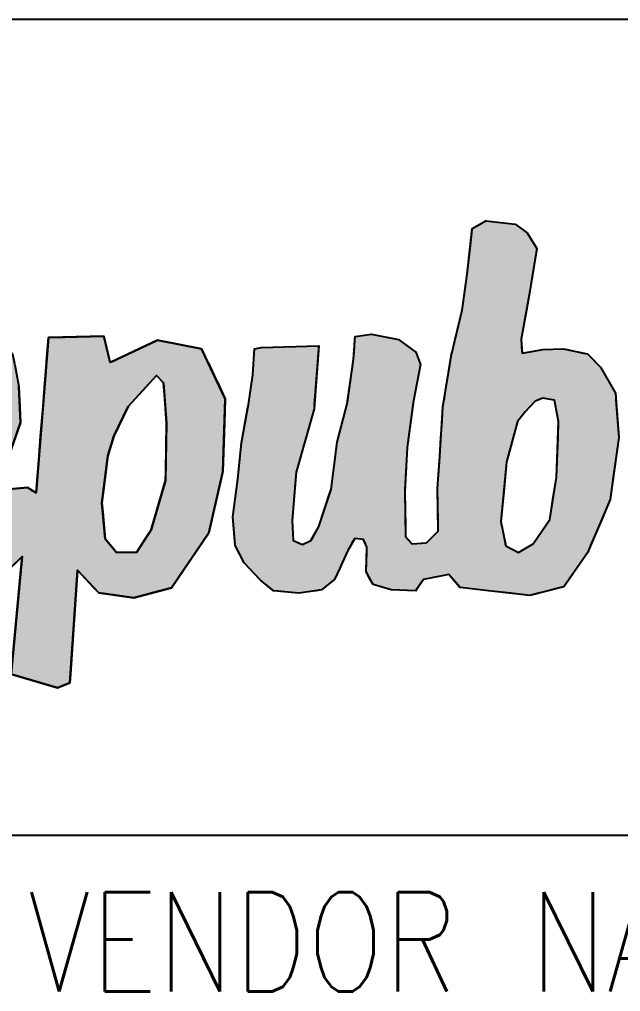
# Model space of a CAD drawing. Extents: x 2108.6 to 2122.7, y 1552.8 to 1562.7.
# Drawn here: x 2121.2985 to 2121.5545, y 1556.4928 to 1556.9068 of the extents above; entities that cross this region are included whole.
import ezdxf
from ezdxf.enums import TextEntityAlignment as Align

# ---------------------------------------------------------------- set-up
doc = ezdxf.new("R2010")
doc.units = 0
doc.layers.get('0').update_dxf_attribs({"linetype": 'CONTINUOUS'})
doc.layers.add('TITLE_BLOCK', color=7, linetype='CONTINUOUS')
doc.styles.add('ANNOTATIVE', font='txt.shx')

# ---------------------------------------------------------------- blocks, each defined once
blk = doc.blocks.new('*U75')
at = {"color": 216, "linetype": 'CONTINUOUS'}
for p, q in [((4315.26, 1181.31), (4335.55, 1188.3)), ((4335.55, 1188.3), (4368.45, 1189)), ((4368.45, 1189), (4369.22, 1188.3)), ((4369.22, 1188.3), (4376.92, 1181.31)), ((4289.82, 1170.3), (4300.72, 1175.02)), ((4300.72, 1175.02), (4315.26, 1181.31)), ((4376.92, 1181.31), (4383.85, 1175.02)), ((4383.85, 1175.02), (4395.56, 1170.3)), ((4264.73, 1158.94), (4289.82, 1170.3)), ((4395.56, 1170.3), (4423.75, 1158.94)), ((4263.88, 1158.56), (4264.73, 1158.94)), ((4423.75, 1158.94), (4424.37, 1158.56)), ((4261.12, 1147.85), (4263.88, 1158.56)), ((4424.37, 1158.56), (4441.73, 1147.85)), ((4262.82, 1144.26), (4261.12, 1147.85)), ((4265.24, 1139.16), (4262.82, 1144.26)), ((4441.73, 1147.85), (4447.54, 1144.26)), ((4447.54, 1144.26), (4450.61, 1139.16)), ((4265.24, 1139.15), (4265.24, 1139.16)), ((4266.23, 1137.06), (4265.24, 1139.15)), ((4267.34, 1134.72), (4266.23, 1137.06)), ((4303.44, 1137.06), (4301.83, 1134.72)), ((4310.85, 1134.17), (4307.38, 1137.06)), ((4366.22, 1137.06), (4365.59, 1134.17)), ((4373.18, 1139.15), (4366.22, 1137.06)), ((4373.21, 1139.16), (4373.18, 1139.15)), ((4385.09, 1135.67), (4373.21, 1139.16)), ((4450.61, 1139.16), (4452.71, 1135.67)), ((4282.56, 1125.39), (4267.34, 1134.72)), ((4301.83, 1134.72), (4295.41, 1125.39)), ((4303.98, 1098.68), (4310.85, 1134.17)), ((4365.59, 1134.17), (4357.84, 1098.68)), ((4405.35, 1118.92), (4385.09, 1135.67)), ((4452.71, 1135.67), (4462.77, 1118.92)), ((4293.92, 1123.23), (4282.56, 1125.39)), ((4295.41, 1125.39), (4293.92, 1123.23)), ((4407.62, 1116.3), (4405.35, 1118.92)), ((4418.63, 1103.56), (4407.62, 1116.3)), ((4462.77, 1118.92), (4464.34, 1116.3)), ((4464.34, 1116.3), (4467.61, 1103.56)), ((4508.73, 1095.32), (4519.64, 1105.81)), ((4519.64, 1105.81), (4533.63, 1108.61)), ((4533.63, 1108.61), (4537.16, 1109.31)), ((4537.16, 1109.31), (4547.63, 1111.4)), ((4547.63, 1111.4), (4566.48, 1109.31)), ((4566.48, 1109.31), (4572.83, 1108.61)), ((4572.83, 1108.61), (4576.22, 1105.81)), ((4576.22, 1105.81), (4588.93, 1095.32)), ((4615.96, 1089.03), (4617.52, 1108.32)), ((4617.52, 1108.32), (4630.28, 1108.61)), ((4630.28, 1108.61), (4661.33, 1109.31)), ((4661.33, 1109.31), (4661.49, 1108.61)), ((4661.49, 1108.61), (4661.56, 1108.32)), ((4661.56, 1108.32), (4666.16, 1089.03)), ((4689.43, 1099.37), (4703.05, 1105.81)), ((4703.05, 1105.81), (4704.14, 1106.33)), ((4704.14, 1106.33), (4706.73, 1105.81)), ((4706.73, 1105.81), (4738.99, 1099.37)), ((4292.23, 1037.97), (4303.98, 1098.68)), ((4357.84, 1098.68), (4349.64, 1037.97)), ((4418.63, 1089.03), (4418.63, 1103.56)), ((4467.61, 1103.56), (4471.34, 1089.03)), ((4667.58, 1089.03), (4689.43, 1099.37)), ((4738.99, 1099.37), (4743.9, 1089.03)), ((4500.74, 1087.63), (4508.73, 1095.32)), ((4588.93, 1095.32), (4590.39, 1087.63)), ((4418.63, 1080.54), (4418.63, 1089.03)), ((4471.34, 1089.03), (4469.96, 1080.54)), ((4496.78, 1081.31), (4500.05, 1086.54)), ((4500.05, 1086.54), (4500.33, 1086.98)), ((4500.33, 1086.98), (4500.74, 1087.63)), ((4550.06, 1086.54), (4544.43, 1081.31)), ((4557.95, 1070.85), (4555.33, 1086.54)), ((4590.39, 1087.63), (4590.51, 1086.98)), ((4590.51, 1086.98), (4590.59, 1086.54)), ((4590.59, 1086.54), (4593.57, 1070.85)), ((4615.09, 1078.3), (4615.91, 1088.43)), ((4615.91, 1088.43), (4615.96, 1089.03)), ((4743.9, 1089.03), (4744.19, 1088.43)), ((4744.19, 1088.43), (4749.01, 1078.3)), ((4415.13, 1070.77), (4418.63, 1080.54)), ((4469.96, 1080.54), (4468.38, 1070.77)), ((4486.74, 1065.26), (4496.78, 1081.31)), ((4544.43, 1081.31), (4534.57, 1065.26)), ((4614.61, 1072.25), (4615.09, 1078.3)), ((4749.01, 1078.3), (4751.89, 1072.25)), ((4403.18, 1063.17), (4415.13, 1070.77)), ((4468.38, 1070.77), (4467.14, 1063.17)), ((4556.2, 1052.99), (4557.81, 1069.46)), ((4557.81, 1069.46), (4557.95, 1070.85)), ((4593.57, 1070.85), (4593.83, 1069.46)), ((4593.83, 1069.46), (4594.63, 1052.99)), ((4613.09, 1053.53), (4614.61, 1072.25)), ((4697.85, 1072.25), (4680.77, 1053.53)), ((4709.75, 1059.59), (4708.88, 1072.25)), ((4751.89, 1072.25), (4757.91, 1059.59)), ((4392.07, 1056.11), (4403.18, 1063.17)), ((4467.14, 1063.17), (4460.96, 1056.11)), ((4478.2, 1038.61), (4485.74, 1062.14)), ((4485.74, 1062.14), (4486.74, 1065.26)), ((4532.65, 1062.14), (4528.72, 1038.61)), ((4534.57, 1065.26), (4532.65, 1062.14)), ((4711.09, 1040.32), (4709.75, 1059.59)), ((4757.91, 1059.59), (4757.24, 1040.32)), ((4375.97, 1046.39), (4392.07, 1056.11)), ((4460.96, 1056.11), (4452.44, 1046.39)), ((4552.6, 1040.8), (4556.2, 1052.99)), ((4594.63, 1052.99), (4595.23, 1040.8)), ((4611.18, 1029.87), (4613.09, 1053.53)), ((4680.77, 1053.53), (4669.48, 1029.87)), ((4362.03, 1037.97), (4375.97, 1046.39)), ((4452.44, 1046.39), (4436.73, 1037.97)), ((4290.88, 1031.01), (4291.96, 1036.57)), ((4291.96, 1036.57), (4292.23, 1037.97)), ((4434.12, 1036.57), (4423.75, 1031.01)), ((4436.73, 1037.97), (4434.12, 1036.57)), ((4475.54, 1030.31), (4478.2, 1038.61)), ((4528.72, 1038.61), (4528.45, 1030.31)), ((4550.53, 1033.82), (4552.6, 1040.8)), ((4595.23, 1040.8), (4592.77, 1033.82)), ((4710.62, 1001.91), (4711.09, 1040.32)), ((4757.24, 1040.32), (4755.92, 1001.91)), ((4289.1, 1021.8), (4290.88, 1031.01)), ((4423.75, 1031.01), (4401.61, 1021.8)), ((4474.76, 1025.11), (4475.54, 1030.31)), ((4528.45, 1030.31), (4528.29, 1025.11)), ((4544.86, 1020.32), (4550.53, 1033.82)), ((4592.77, 1033.82), (4587.99, 1020.32)), ((4609.94, 1014.42), (4611.18, 1029.87)), ((4669.48, 1029.87), (4664.5, 1014.42)), ((4287.95, 1015.83), (4289.1, 1021.8)), ((4340.72, 1021.8), (4340, 1015.83)), ((4343.9, 1017.03), (4340.72, 1021.8)), ((4401.61, 1021.8), (4390.15, 1017.03)), ((4473.55, 1017.03), (4474, 1020.02)), ((4474, 1020.02), (4474.76, 1025.11)), ((4528.29, 1025.11), (4529.61, 1020.02)), ((4529.61, 1020.02), (4533.2, 1017.03)), ((4535.72, 1017.03), (4544.86, 1020.32)), ((4587.99, 1020.32), (4586.83, 1017.03)), ((4275, 907.43), (4287.95, 1015.83)), ((4340, 1015.83), (4327.02, 907.43)), ((4352.3, 1004.44), (4343.9, 1017.03)), ((4390.15, 1017.03), (4395.05, 1004.44)), ((4470.71, 998.15), (4473.45, 1016.39)), ((4473.45, 1016.39), (4473.55, 1017.03)), ((4586.43, 1016.39), (4574.93, 998.15)), ((4586.83, 1017.03), (4586.43, 1016.39)), ((4607.56, 985), (4609.94, 1014.42)), ((4664.5, 1014.42), (4660.83, 985)), ((4375.17, 970.19), (4352.3, 1004.44)), ((4395.05, 1004.44), (4437.04, 970.19)), ((4470.08, 993.96), (4470.71, 998.15)), ((4574.93, 998.15), (4569.42, 993.96)), ((4710.53, 994.64), (4710.62, 1001.91)), ((4755.92, 1001.91), (4754.28, 994.64)), ((4469.24, 988.36), (4469.87, 992.56)), ((4469.87, 992.56), (4470.08, 993.96)), ((4511.94, 992.56), (4510.85, 988.36)), ((4530.03, 986.97), (4522.27, 992.56)), ((4567.58, 992.56), (4560.23, 986.97)), ((4569.42, 993.96), (4567.58, 992.56)), ((4592.08, 988.36), (4600.83, 989.06)), ((4600.83, 989.06), (4601.99, 988.36)), ((4698.96, 955.56), (4710.53, 994.64)), ((4754.28, 994.64), (4745.5, 955.56)), ((4468.57, 970.89), (4469.24, 988.36)), ((4510.85, 988.36), (4506.34, 970.89)), ((4532.75, 985), (4530.03, 986.97)), ((4532.94, 984.87), (4532.75, 985)), ((4534.67, 985), (4532.94, 984.87)), ((4560.23, 986.97), (4534.67, 985)), ((4580.46, 977.02), (4582.61, 985)), ((4582.61, 985), (4583.33, 987.66)), ((4583.33, 987.66), (4592.08, 988.36)), ((4601.99, 988.36), (4603.15, 987.66)), ((4603.15, 987.66), (4607.56, 985)), ((4660.83, 985), (4659.83, 977.02)), ((4578.43, 969.49), (4580.46, 977.02)), ((4659.83, 977.02), (4660.56, 969.49)), ((4387.3, 952.01), (4375.17, 970.19)), ((4437.04, 970.19), (4459.64, 952.01)), ((4467.84, 952.01), (4468.57, 970.89)), ((4506.34, 970.89), (4506.34, 952.01)), ((4568.16, 948.4), (4578.43, 969.49)), ((4660.56, 969.49), (4662.59, 948.4)), ((4388.7, 949.91), (4387.3, 952.01)), ((4506.34, 952.01), (4506.34, 949.91)), ((4687.39, 937.39), (4697.45, 953.18)), ((4697.45, 953.18), (4698.96, 955.56)), ((4744.96, 953.18), (4734.19, 937.39)), ((4745.5, 955.56), (4744.96, 953.18)), ((4391.96, 945.02), (4388.7, 949.91)), ((4392.49, 944.23), (4391.96, 945.02)), ((4400.58, 935.23), (4392.49, 944.23)), ((4506.34, 949.91), (4506.34, 945.02)), ((4506.34, 945.02), (4506.68, 944.23)), ((4506.68, 944.23), (4510.54, 935.23)), ((4551.63, 937.39), (4565.83, 943.62)), ((4565.83, 943.62), (4568.16, 948.4)), ((4662.59, 948.4), (4666.42, 943.62)), ((4666.42, 943.62), (4671.41, 937.39)), ((4403.22, 932.29), (4400.58, 935.23)), ((4510.54, 935.23), (4529.17, 932.29)), ((4544.54, 934.28), (4551.63, 937.39)), ((4734.19, 937.39), (4732.07, 934.28)), ((4430.94, 901.47), (4403.22, 932.29)), ((4476.13, 932.29), (4442.76, 901.47)), ((4477.45, 931.04), (4476.13, 932.29)), ((4496.04, 913.4), (4477.45, 931.04)), ((4529.17, 932.29), (4537.13, 931.04)), ((4537.13, 931.04), (4544.54, 934.28)), ((4593.24, 931.04), (4574.95, 913.4)), ((4596.61, 934.28), (4593.24, 931.04)), ((4595.56, 923.34), (4596.61, 934.28)), ((4732.07, 934.28), (4724.6, 923.34)), ((4587.65, 840.8), (4595.56, 923.34)), ((4640.42, 923.34), (4634.91, 840.8)), ((4653.58, 909.42), (4640.42, 923.34)), ((4724.6, 923.34), (4715.09, 909.42)), ((4509.98, 906.44), (4496.04, 913.4)), ((4574.95, 913.4), (4567.73, 906.44)), ((4280.97, 905.44), (4275, 907.43)), ((4292.92, 901.47), (4280.97, 905.44)), ((4326.78, 905.44), (4317.82, 901.47)), ((4327.02, 907.43), (4326.78, 905.44)), ((4519.94, 901.47), (4509.98, 906.44)), ((4567.73, 906.44), (4551.44, 901.47)), ((4657.34, 905.44), (4653.58, 909.42)), ((4685.22, 901.47), (4657.34, 905.44)), ((4700.16, 905.44), (4685.22, 901.47)), ((4715.09, 909.42), (4700.16, 905.44)), ((4436.3, 895.5), (4430.94, 901.47)), ((4442.76, 901.47), (4436.3, 895.5)), ((4531.89, 895.5), (4519.94, 901.47)), ((4551.44, 901.47), (4531.89, 895.5)), ((4611.09, 833.84), (4587.65, 840.8)), ((4634.91, 840.8), (4634.44, 833.84)), ((4624.49, 829.86), (4611.09, 833.84)), ((4634.44, 833.84), (4624.49, 829.86))]:
    blk.add_line(p, q, dxfattribs=at)
at = {"color": 216, "linetype": 'CONTINUOUS', "extrusion": (0, 0, -1)}
for points in [[(-4335.55, 1188.3), (-4376.92, 1181.31), (-4315.26, 1181.31)], [(-4368.45, 1189), (-4369.22, 1188.3), (-4335.55, 1188.3)], [(-4335.55, 1188.3), (-4369.22, 1188.3), (-4376.92, 1181.31)], [(-4300.72, 1175.02), (-4395.56, 1170.3), (-4289.82, 1170.3)], [(-4315.26, 1181.31), (-4383.85, 1175.02), (-4300.72, 1175.02)], [(-4300.72, 1175.02), (-4383.85, 1175.02), (-4395.56, 1170.3)], [(-4315.26, 1181.31), (-4376.92, 1181.31), (-4383.85, 1175.02)], [(-4289.82, 1170.3), (-4423.75, 1158.94), (-4264.73, 1158.94)], [(-4289.82, 1170.3), (-4395.56, 1170.3), (-4423.75, 1158.94)], [(-4264.73, 1158.94), (-4424.37, 1158.56), (-4263.88, 1158.56)], [(-4264.73, 1158.94), (-4423.75, 1158.94), (-4424.37, 1158.56)], [(-4263.88, 1158.56), (-4441.73, 1147.85), (-4261.12, 1147.85)], [(-4263.88, 1158.56), (-4424.37, 1158.56), (-4441.73, 1147.85)], [(-4261.12, 1147.85), (-4447.54, 1144.26), (-4262.82, 1144.26)], [(-4261.12, 1147.85), (-4441.73, 1147.85), (-4447.54, 1144.26)], [(-4262.82, 1144.26), (-4450.61, 1139.16), (-4265.24, 1139.16)], [(-4262.82, 1144.26), (-4447.54, 1144.26), (-4450.61, 1139.16)], [(-4265.24, 1139.16), (-4373.18, 1139.15), (-4265.24, 1139.15)], [(-4265.24, 1139.16), (-4373.21, 1139.16), (-4373.18, 1139.15)], [(-4265.24, 1139.15), (-4303.44, 1137.06), (-4266.23, 1137.06)], [(-4265.24, 1139.15), (-4304.87, 1139.15), (-4303.44, 1137.06)], [(-4266.23, 1137.06), (-4301.83, 1134.72), (-4267.34, 1134.72)], [(-4266.23, 1137.06), (-4303.44, 1137.06), (-4301.83, 1134.72)], [(-4304.87, 1139.15), (-4366.22, 1137.06), (-4307.38, 1137.06)], [(-4304.87, 1139.15), (-4373.18, 1139.15), (-4366.22, 1137.06)], [(-4307.38, 1137.06), (-4365.59, 1134.17), (-4310.85, 1134.17)], [(-4307.38, 1137.06), (-4366.22, 1137.06), (-4365.59, 1134.17)], [(-4373.21, 1139.16), (-4452.71, 1135.67), (-4385.09, 1135.67)], [(-4373.21, 1139.16), (-4450.61, 1139.16), (-4452.71, 1135.67)], [(-4267.34, 1134.72), (-4295.41, 1125.39), (-4282.56, 1125.39)], [(-4267.34, 1134.72), (-4301.83, 1134.72), (-4295.41, 1125.39)], [(-4310.85, 1134.17), (-4357.84, 1098.68), (-4303.98, 1098.68)], [(-4310.85, 1134.17), (-4365.59, 1134.17), (-4357.84, 1098.68)], [(-4385.09, 1135.67), (-4462.77, 1118.92), (-4405.35, 1118.92)], [(-4385.09, 1135.67), (-4452.71, 1135.67), (-4462.77, 1118.92)], [(-4282.56, 1125.39), (-4295.41, 1125.39), (-4293.92, 1123.23)], [(-4405.35, 1118.92), (-4464.34, 1116.3), (-4407.62, 1116.3)], [(-4405.35, 1118.92), (-4462.77, 1118.92), (-4464.34, 1116.3)], [(-4407.62, 1116.3), (-4467.61, 1103.56), (-4418.63, 1103.56)], [(-4407.62, 1116.3), (-4464.34, 1116.3), (-4467.61, 1103.56)], [(-4519.64, 1105.81), (-4588.93, 1095.32), (-4508.73, 1095.32)], [(-4533.63, 1108.61), (-4576.22, 1105.81), (-4519.64, 1105.81)], [(-4519.64, 1105.81), (-4576.22, 1105.81), (-4588.93, 1095.32)], [(-4537.16, 1109.31), (-4572.83, 1108.61), (-4533.63, 1108.61)], [(-4533.63, 1108.61), (-4572.83, 1108.61), (-4576.22, 1105.81)], [(-4547.63, 1111.4), (-4566.48, 1109.31), (-4537.16, 1109.31)], [(-4537.16, 1109.31), (-4566.48, 1109.31), (-4572.83, 1108.61)], [(-4617.52, 1108.32), (-4666.16, 1089.03), (-4615.96, 1089.03)], [(-4630.28, 1108.61), (-4661.56, 1108.32), (-4617.52, 1108.32)], [(-4617.52, 1108.32), (-4661.56, 1108.32), (-4666.16, 1089.03)], [(-4661.33, 1109.31), (-4661.49, 1108.61), (-4630.28, 1108.61)], [(-4630.28, 1108.61), (-4661.49, 1108.61), (-4661.56, 1108.32)], [(-4703.05, 1105.81), (-4738.99, 1099.37), (-4689.43, 1099.37)], [(-4704.14, 1106.33), (-4706.73, 1105.81), (-4703.05, 1105.81)], [(-4703.05, 1105.81), (-4706.73, 1105.81), (-4738.99, 1099.37)], [(-4303.98, 1098.68), (-4349.64, 1037.97), (-4292.23, 1037.97)], [(-4303.98, 1098.68), (-4357.84, 1098.68), (-4349.64, 1037.97)], [(-4418.63, 1103.56), (-4471.34, 1089.03), (-4418.63, 1089.03)], [(-4418.63, 1103.56), (-4467.61, 1103.56), (-4471.34, 1089.03)], [(-4689.43, 1099.37), (-4743.9, 1089.03), (-4667.58, 1089.03)], [(-4689.43, 1099.37), (-4738.99, 1099.37), (-4743.9, 1089.03)], [(-4508.73, 1095.32), (-4590.39, 1087.63), (-4500.74, 1087.63)], [(-4508.73, 1095.32), (-4588.93, 1095.32), (-4590.39, 1087.63)], [(-4418.63, 1089.03), (-4469.96, 1080.54), (-4418.63, 1080.54)], [(-4418.63, 1089.03), (-4471.34, 1089.03), (-4469.96, 1080.54)], [(-4500.05, 1086.54), (-4544.43, 1081.31), (-4496.78, 1081.31)], [(-4500.33, 1086.98), (-4550.06, 1086.54), (-4500.05, 1086.54)], [(-4500.05, 1086.54), (-4550.06, 1086.54), (-4544.43, 1081.31)], [(-4500.74, 1087.63), (-4590.51, 1086.98), (-4500.33, 1086.98)], [(-4500.33, 1086.98), (-4550.53, 1086.98), (-4550.06, 1086.54)], [(-4500.74, 1087.63), (-4590.39, 1087.63), (-4590.51, 1086.98)], [(-4550.53, 1086.98), (-4590.59, 1086.54), (-4555.33, 1086.54)], [(-4550.53, 1086.98), (-4590.51, 1086.98), (-4590.59, 1086.54)], [(-4555.33, 1086.54), (-4593.57, 1070.85), (-4557.95, 1070.85)], [(-4555.33, 1086.54), (-4590.59, 1086.54), (-4593.57, 1070.85)], [(-4615.91, 1088.43), (-4749.01, 1078.3), (-4615.09, 1078.3)], [(-4615.96, 1089.03), (-4666.31, 1088.43), (-4615.91, 1088.43)], [(-4615.91, 1088.43), (-4744.19, 1088.43), (-4749.01, 1078.3)], [(-4615.96, 1089.03), (-4666.16, 1089.03), (-4666.31, 1088.43)], [(-4667.58, 1089.03), (-4744.19, 1088.43), (-4666.31, 1088.43)], [(-4667.58, 1089.03), (-4743.9, 1089.03), (-4744.19, 1088.43)], [(-4418.63, 1080.54), (-4468.38, 1070.77), (-4415.13, 1070.77)], [(-4418.63, 1080.54), (-4469.96, 1080.54), (-4468.38, 1070.77)], [(-4496.78, 1081.31), (-4534.57, 1065.26), (-4486.74, 1065.26)], [(-4496.78, 1081.31), (-4544.43, 1081.31), (-4534.57, 1065.26)], [(-4615.09, 1078.3), (-4697.85, 1072.25), (-4614.61, 1072.25)], [(-4615.09, 1078.3), (-4703.37, 1078.3), (-4697.85, 1072.25)], [(-4703.37, 1078.3), (-4751.89, 1072.25), (-4708.88, 1072.25)], [(-4703.37, 1078.3), (-4749.01, 1078.3), (-4751.89, 1072.25)], [(-4415.13, 1070.77), (-4467.14, 1063.17), (-4403.18, 1063.17)], [(-4415.13, 1070.77), (-4468.38, 1070.77), (-4467.14, 1063.17)], [(-4557.81, 1069.46), (-4594.63, 1052.99), (-4556.2, 1052.99)], [(-4557.95, 1070.85), (-4593.83, 1069.46), (-4557.81, 1069.46)], [(-4557.81, 1069.46), (-4593.83, 1069.46), (-4594.63, 1052.99)], [(-4557.95, 1070.85), (-4593.57, 1070.85), (-4593.83, 1069.46)], [(-4614.61, 1072.25), (-4680.77, 1053.53), (-4613.09, 1053.53)], [(-4614.61, 1072.25), (-4697.85, 1072.25), (-4680.77, 1053.53)], [(-4708.88, 1072.25), (-4757.91, 1059.59), (-4709.75, 1059.59)], [(-4708.88, 1072.25), (-4751.89, 1072.25), (-4757.91, 1059.59)], [(-4403.18, 1063.17), (-4460.96, 1056.11), (-4392.07, 1056.11)], [(-4403.18, 1063.17), (-4467.14, 1063.17), (-4460.96, 1056.11)], [(-4485.74, 1062.14), (-4528.72, 1038.61), (-4478.2, 1038.61)], [(-4486.74, 1065.26), (-4532.65, 1062.14), (-4485.74, 1062.14)], [(-4485.74, 1062.14), (-4532.65, 1062.14), (-4528.72, 1038.61)], [(-4486.74, 1065.26), (-4534.57, 1065.26), (-4532.65, 1062.14)], [(-4709.75, 1059.59), (-4757.24, 1040.32), (-4711.09, 1040.32)], [(-4709.75, 1059.59), (-4757.91, 1059.59), (-4757.24, 1040.32)], [(-4392.07, 1056.11), (-4452.44, 1046.39), (-4375.97, 1046.39)], [(-4392.07, 1056.11), (-4460.96, 1056.11), (-4452.44, 1046.39)], [(-4556.2, 1052.99), (-4595.23, 1040.8), (-4552.6, 1040.8)], [(-4556.2, 1052.99), (-4594.63, 1052.99), (-4595.23, 1040.8)], [(-4613.09, 1053.53), (-4669.48, 1029.87), (-4611.18, 1029.87)], [(-4613.09, 1053.53), (-4680.77, 1053.53), (-4669.48, 1029.87)], [(-4375.97, 1046.39), (-4436.73, 1037.97), (-4362.03, 1037.97)], [(-4375.97, 1046.39), (-4452.44, 1046.39), (-4436.73, 1037.97)], [(-4291.96, 1036.57), (-4423.75, 1031.01), (-4290.88, 1031.01)], [(-4292.23, 1037.97), (-4349.45, 1036.57), (-4291.96, 1036.57)], [(-4291.96, 1036.57), (-4434.12, 1036.57), (-4423.75, 1031.01)], [(-4292.23, 1037.97), (-4349.64, 1037.97), (-4349.45, 1036.57)], [(-4362.03, 1037.97), (-4434.12, 1036.57), (-4349.45, 1036.57)], [(-4362.03, 1037.97), (-4436.73, 1037.97), (-4434.12, 1036.57)], [(-4478.2, 1038.61), (-4528.45, 1030.31), (-4475.54, 1030.31)], [(-4478.2, 1038.61), (-4528.72, 1038.61), (-4528.45, 1030.31)], [(-4552.6, 1040.8), (-4592.77, 1033.82), (-4550.53, 1033.82)], [(-4552.6, 1040.8), (-4595.23, 1040.8), (-4592.77, 1033.82)], [(-4711.09, 1040.32), (-4755.92, 1001.91), (-4710.62, 1001.91)], [(-4711.09, 1040.32), (-4757.24, 1040.32), (-4755.92, 1001.91)], [(-4290.88, 1031.01), (-4401.61, 1021.8), (-4289.1, 1021.8)], [(-4290.88, 1031.01), (-4423.75, 1031.01), (-4401.61, 1021.8)], [(-4475.54, 1030.31), (-4528.29, 1025.11), (-4474.76, 1025.11)], [(-4475.54, 1030.31), (-4528.45, 1030.31), (-4528.29, 1025.11)], [(-4550.53, 1033.82), (-4587.99, 1020.32), (-4544.86, 1020.32)], [(-4550.53, 1033.82), (-4592.77, 1033.82), (-4587.99, 1020.32)], [(-4611.18, 1029.87), (-4664.5, 1014.42), (-4609.94, 1014.42)], [(-4611.18, 1029.87), (-4669.48, 1029.87), (-4664.5, 1014.42)], [(-4289.1, 1021.8), (-4340, 1015.83), (-4287.95, 1015.83)], [(-4289.1, 1021.8), (-4340.72, 1021.8), (-4340, 1015.83)], [(-4340.72, 1021.8), (-4390.15, 1017.03), (-4343.9, 1017.03)], [(-4340.72, 1021.8), (-4401.61, 1021.8), (-4390.15, 1017.03)], [(-4474, 1020.02), (-4533.2, 1017.03), (-4473.55, 1017.03)], [(-4474.76, 1025.11), (-4529.61, 1020.02), (-4474, 1020.02)], [(-4474, 1020.02), (-4529.61, 1020.02), (-4533.2, 1017.03)], [(-4474.76, 1025.11), (-4528.29, 1025.11), (-4529.61, 1020.02)], [(-4544.86, 1020.32), (-4586.83, 1017.03), (-4535.72, 1017.03)], [(-4544.86, 1020.32), (-4587.99, 1020.32), (-4586.83, 1017.03)], [(-4287.95, 1015.83), (-4327.02, 907.43), (-4275, 907.43)], [(-4287.95, 1015.83), (-4340, 1015.83), (-4327.02, 907.43)], [(-4343.9, 1017.03), (-4395.05, 1004.44), (-4352.3, 1004.44)], [(-4343.9, 1017.03), (-4390.15, 1017.03), (-4395.05, 1004.44)], [(-4473.45, 1016.39), (-4574.93, 998.15), (-4470.71, 998.15)], [(-4473.55, 1017.03), (-4533.96, 1016.39), (-4473.45, 1016.39)], [(-4473.45, 1016.39), (-4586.43, 1016.39), (-4574.93, 998.15)], [(-4473.55, 1017.03), (-4533.2, 1017.03), (-4533.96, 1016.39)], [(-4535.72, 1017.03), (-4586.43, 1016.39), (-4533.96, 1016.39)], [(-4535.72, 1017.03), (-4586.83, 1017.03), (-4586.43, 1016.39)], [(-4609.94, 1014.42), (-4660.83, 985), (-4607.56, 985)], [(-4609.94, 1014.42), (-4664.5, 1014.42), (-4660.83, 985)], [(-4352.3, 1004.44), (-4437.04, 970.19), (-4375.17, 970.19)], [(-4352.3, 1004.44), (-4395.05, 1004.44), (-4437.04, 970.19)], [(-4470.71, 998.15), (-4569.42, 993.96), (-4470.08, 993.96)], [(-4470.71, 998.15), (-4574.93, 998.15), (-4569.42, 993.96)], [(-4710.62, 1001.91), (-4754.28, 994.64), (-4710.53, 994.64)], [(-4710.62, 1001.91), (-4755.92, 1001.91), (-4754.28, 994.64)], [(-4469.87, 992.56), (-4510.85, 988.36), (-4469.24, 988.36)], [(-4470.08, 993.96), (-4511.94, 992.56), (-4469.87, 992.56)], [(-4469.87, 992.56), (-4511.94, 992.56), (-4510.85, 988.36)], [(-4470.08, 993.96), (-4520.34, 993.96), (-4511.94, 992.56)], [(-4520.34, 993.96), (-4567.58, 992.56), (-4522.27, 992.56)], [(-4520.34, 993.96), (-4569.42, 993.96), (-4567.58, 992.56)], [(-4522.27, 992.56), (-4560.23, 986.97), (-4530.03, 986.97)], [(-4522.27, 992.56), (-4567.58, 992.56), (-4560.23, 986.97)], [(-4600.83, 989.06), (-4601.99, 988.36), (-4592.08, 988.36)], [(-4710.53, 994.64), (-4745.5, 955.56), (-4698.96, 955.56)], [(-4710.53, 994.64), (-4754.28, 994.64), (-4745.5, 955.56)], [(-4469.24, 988.36), (-4506.34, 970.89), (-4468.57, 970.89)], [(-4469.24, 988.36), (-4510.85, 988.36), (-4506.34, 970.89)], [(-4530.03, 986.97), (-4534.67, 985), (-4532.75, 985)], [(-4530.03, 986.97), (-4560.23, 986.97), (-4534.67, 985)], [(-4532.75, 985), (-4534.67, 985), (-4532.94, 984.87)], [(-4582.61, 985), (-4659.83, 977.02), (-4580.46, 977.02)], [(-4583.33, 987.66), (-4607.56, 985), (-4582.61, 985)], [(-4582.61, 985), (-4660.83, 985), (-4659.83, 977.02)], [(-4592.08, 988.36), (-4603.15, 987.66), (-4583.33, 987.66)], [(-4583.33, 987.66), (-4603.15, 987.66), (-4607.56, 985)], [(-4592.08, 988.36), (-4601.99, 988.36), (-4603.15, 987.66)], [(-4580.46, 977.02), (-4660.56, 969.49), (-4578.43, 969.49)], [(-4580.46, 977.02), (-4659.83, 977.02), (-4660.56, 969.49)], [(-4375.17, 970.19), (-4459.64, 952.01), (-4387.3, 952.01)], [(-4375.17, 970.19), (-4437.04, 970.19), (-4459.64, 952.01)], [(-4468.57, 970.89), (-4506.34, 952.01), (-4467.84, 952.01)], [(-4468.57, 970.89), (-4506.34, 970.89), (-4506.34, 952.01)], [(-4578.43, 969.49), (-4662.59, 948.4), (-4568.16, 948.4)], [(-4578.43, 969.49), (-4660.56, 969.49), (-4662.59, 948.4)], [(-4387.3, 952.01), (-4462.24, 949.91), (-4388.7, 949.91)], [(-4387.3, 952.01), (-4459.64, 952.01), (-4462.24, 949.91)], [(-4467.84, 952.01), (-4506.34, 949.91), (-4462.24, 949.91)], [(-4467.84, 952.01), (-4506.34, 952.01), (-4506.34, 949.91)], [(-4697.45, 953.18), (-4734.19, 937.39), (-4687.39, 937.39)], [(-4698.96, 955.56), (-4744.96, 953.18), (-4697.45, 953.18)], [(-4697.45, 953.18), (-4744.96, 953.18), (-4734.19, 937.39)], [(-4698.96, 955.56), (-4745.5, 955.56), (-4744.96, 953.18)], [(-4388.7, 949.91), (-4506.34, 945.02), (-4391.96, 945.02)], [(-4388.7, 949.91), (-4506.34, 949.91), (-4506.34, 945.02)], [(-4391.96, 945.02), (-4506.68, 944.23), (-4392.49, 944.23)], [(-4391.96, 945.02), (-4506.34, 945.02), (-4506.68, 944.23)], [(-4392.49, 944.23), (-4510.54, 935.23), (-4400.58, 935.23)], [(-4392.49, 944.23), (-4506.68, 944.23), (-4510.54, 935.23)], [(-4565.83, 943.62), (-4671.41, 937.39), (-4551.63, 937.39)], [(-4568.16, 948.4), (-4666.42, 943.62), (-4565.83, 943.62)], [(-4565.83, 943.62), (-4666.42, 943.62), (-4671.41, 937.39)], [(-4568.16, 948.4), (-4662.59, 948.4), (-4666.42, 943.62)], [(-4400.58, 935.23), (-4529.17, 932.29), (-4403.22, 932.29)], [(-4400.58, 935.23), (-4510.54, 935.23), (-4529.17, 932.29)], [(-4551.63, 937.39), (-4732.07, 934.28), (-4544.54, 934.28)], [(-4551.63, 937.39), (-4734.19, 937.39), (-4732.07, 934.28)], [(-4403.22, 932.29), (-4442.76, 901.47), (-4430.94, 901.47)], [(-4403.22, 932.29), (-4476.13, 932.29), (-4442.76, 901.47)], [(-4476.13, 932.29), (-4537.13, 931.04), (-4477.45, 931.04)], [(-4476.13, 932.29), (-4529.17, 932.29), (-4537.13, 931.04)], [(-4477.45, 931.04), (-4574.95, 913.4), (-4496.04, 913.4)], [(-4477.45, 931.04), (-4593.24, 931.04), (-4574.95, 913.4)], [(-4544.54, 934.28), (-4593.24, 931.04), (-4537.13, 931.04)], [(-4544.54, 934.28), (-4596.61, 934.28), (-4593.24, 931.04)], [(-4596.61, 934.28), (-4724.6, 923.34), (-4595.56, 923.34)], [(-4596.61, 934.28), (-4732.07, 934.28), (-4724.6, 923.34)], [(-4595.56, 923.34), (-4634.91, 840.8), (-4587.65, 840.8)], [(-4595.56, 923.34), (-4640.42, 923.34), (-4634.91, 840.8)], [(-4640.42, 923.34), (-4715.09, 909.42), (-4653.58, 909.42)], [(-4640.42, 923.34), (-4724.6, 923.34), (-4715.09, 909.42)], [(-4496.04, 913.4), (-4567.73, 906.44), (-4509.98, 906.44)], [(-4496.04, 913.4), (-4574.95, 913.4), (-4567.73, 906.44)], [(-4275, 907.43), (-4326.78, 905.44), (-4280.97, 905.44)], [(-4275, 907.43), (-4327.02, 907.43), (-4326.78, 905.44)], [(-4280.97, 905.44), (-4317.82, 901.47), (-4292.92, 901.47)], [(-4280.97, 905.44), (-4326.78, 905.44), (-4317.82, 901.47)], [(-4509.98, 906.44), (-4551.44, 901.47), (-4519.94, 901.47)], [(-4509.98, 906.44), (-4567.73, 906.44), (-4551.44, 901.47)], [(-4653.58, 909.42), (-4700.16, 905.44), (-4657.34, 905.44)], [(-4653.58, 909.42), (-4715.09, 909.42), (-4700.16, 905.44)], [(-4657.34, 905.44), (-4700.16, 905.44), (-4685.22, 901.47)], [(-4430.94, 901.47), (-4442.76, 901.47), (-4436.3, 895.5)], [(-4519.94, 901.47), (-4551.44, 901.47), (-4531.89, 895.5)], [(-4587.65, 840.8), (-4634.44, 833.84), (-4611.09, 833.84)], [(-4587.65, 840.8), (-4634.91, 840.8), (-4634.44, 833.84)], [(-4611.09, 833.84), (-4634.44, 833.84), (-4624.49, 829.86)]]:
    blk.add_solid(points, dxfattribs=at)
blk = doc.blocks.new('*U76')
at = {"color": 216, "linetype": 'CONTINUOUS'}
for p, q in [((4954.16, 1195.09), (4960.5, 1198.54)), ((4960.5, 1198.54), (4965.02, 1201.01)), ((4965.02, 1201.01), (4988.22, 1198.54)), ((4988.22, 1198.54), (4993.06, 1195.09)), ((4952.43, 1179.14), (4953.78, 1191.61)), ((4953.78, 1191.61), (4954.16, 1195.09)), ((4993.06, 1195.09), (4997.93, 1191.61)), ((4997.93, 1191.61), (5005.56, 1179.14)), ((4950.21, 1158.62), (4952.43, 1179.14)), ((5005.56, 1179.14), (5002.2, 1158.62)), ((4948.36, 1145.19), (4950.21, 1158.62)), ((5002.2, 1158.62), (5000.01, 1145.19)), ((4946.26, 1130.03), (4948.36, 1145.19)), ((5000.01, 1145.19), (4997.25, 1130.03)), ((4940.67, 1107.07), (4946.26, 1130.03)), ((4997.25, 1130.03), (4993.07, 1107.07)), ((4860.31, 1096.79), (4860.99, 1106.65)), ((4860.99, 1106.65), (4861.16, 1109.12)), ((4861.16, 1109.12), (4874.12, 1110.97)), ((4874.12, 1110.97), (4883.38, 1109.12)), ((4883.38, 1109.12), (4895.72, 1106.65)), ((4895.72, 1106.65), (4909.31, 1096.79)), ((4938.17, 1096.79), (4940.67, 1107.07)), ((4993.07, 1107.07), (4993.72, 1096.79)), ((4779.76, 1078.7), (4781.14, 1099.45)), ((4781.14, 1099.45), (4786.47, 1100.49)), ((4786.47, 1100.49), (4832.15, 1101.72)), ((4831.98, 1099.45), (4830.44, 1078.7)), ((4832.05, 1100.49), (4831.98, 1099.45)), ((4832.15, 1101.72), (4832.05, 1100.49)), ((4998.57, 1096.79), (5010.42, 1098.76)), ((5010.42, 1098.76), (5026.35, 1099.45)), ((5026.35, 1099.45), (5026.37, 1099.45)), ((5026.37, 1099.45), (5026.38, 1099.45)), ((5026.38, 1099.45), (5029.61, 1098.76)), ((5029.61, 1098.76), (5038.82, 1096.79)), ((4859.31, 1086.92), (4859.92, 1091.24)), ((4859.92, 1091.24), (4860.31, 1096.79)), ((4909.31, 1096.79), (4911.39, 1091.24)), ((4911.39, 1091.24), (4913.01, 1086.92)), ((4936, 1084.9), (4937.38, 1093.56)), ((4937.38, 1093.56), (4937.8, 1095.29)), ((4937.8, 1095.29), (4937.97, 1095.99)), ((4937.97, 1095.99), (4938.17, 1096.79)), ((5038.82, 1096.79), (5042.56, 1095.99)), ((5042.56, 1095.99), (5045.8, 1095.29)), ((5045.8, 1095.29), (5047.54, 1093.56)), ((5047.54, 1093.56), (5056.21, 1084.9)), ((4855.16, 1057.95), (4859.31, 1086.92)), ((4913.01, 1086.92), (4907.45, 1057.95)), ((4932.68, 1064.11), (4936, 1084.9)), ((5056.21, 1084.9), (5068, 1064.11)), ((4776.29, 1055.18), (4779.76, 1078.7)), ((4830.44, 1078.7), (4828.69, 1055.18)), ((4931.69, 1057.88), (4932.06, 1060.22)), ((4932.06, 1060.22), (4932.68, 1064.11)), ((5010.36, 1060.22), (5004.13, 1057.88)), ((5019.7, 1058.66), (5010.36, 1060.22)), ((5022.82, 1041.56), (5019.7, 1058.66)), ((5068, 1064.11), (5068.31, 1060.22)), ((5068.31, 1060.22), (5068.43, 1058.66)), ((5068.43, 1058.66), (5069.77, 1041.56)), ((4770.75, 1024.74), (4775.67, 1051.78)), ((4775.67, 1051.78), (4776.29, 1055.18)), ((4828.44, 1051.78), (4820.85, 1024.74)), ((4828.69, 1055.18), (4828.44, 1051.78)), ((4846.96, 1025.27), (4854.99, 1056.71)), ((4854.99, 1056.71), (4855.16, 1057.95)), ((4907.29, 1056.71), (4903.09, 1025.27)), ((4907.45, 1057.95), (4907.29, 1056.71)), ((4930.67, 1049.33), (4930.91, 1053.01)), ((4930.91, 1053.01), (4931.69, 1057.88)), ((4999.7, 1053.01), (4996.35, 1049.33)), ((5004.13, 1057.88), (4999.7, 1053.01)), ((4930.18, 1041.56), (4930.67, 1049.33)), ((4996.35, 1049.33), (4990.12, 1041.56)), ((4929.37, 1028.87), (4930.18, 1041.56)), ((4990.12, 1041.56), (4986.86, 1028.87)), ((5022.37, 1028.77), (5022.82, 1041.56)), ((5069.77, 1041.56), (5070.78, 1028.77)), ((4928.44, 1014.17), (4929.37, 1028.87)), ((4986.86, 1028.87), (4982.8, 1014.17)), ((5021.26, 997.24), (5022.37, 1028.77)), ((5070.78, 1028.77), (5066.33, 997.24)), ((4768.51, 1001.23), (4770.75, 1024.74)), ((4820.85, 1024.74), (4814.25, 1001.23)), ((4842.02, 987.66), (4846.39, 1020.96)), ((4846.39, 1020.96), (4846.96, 1025.27)), ((4902.51, 1020.96), (4900.76, 987.66)), ((4903.09, 1025.27), (4902.51, 1020.96)), ((4928.12, 1009.68), (4928.44, 1014.17)), ((4982.8, 1014.17), (4981.56, 1009.68)), ((4926.59, 988.28), (4928.12, 1009.68)), ((4981.56, 1009.68), (4979.45, 988.28)), ((4767.98, 995.69), (4768.51, 1001.23)), ((4814.25, 1001.23), (4813.8, 995.69)), ((5018.38, 979.57), (5021.26, 997.24)), ((5066.33, 997.24), (5063.84, 979.57)), ((4763.83, 965.95), (4767.98, 995.69)), ((4813.8, 995.69), (4811.4, 965.95)), ((4832.15, 958.07), (4841.41, 985.82)), ((4841.41, 985.82), (4842.02, 987.66)), ((4900.76, 987.66), (4900.66, 985.82)), ((4900.66, 985.82), (4901.14, 958.07)), ((4927.06, 962.25), (4926.59, 988.28)), ((4979.45, 988.28), (4976.89, 962.25)), ((5015.81, 963.8), (5018.38, 979.57)), ((5063.84, 979.57), (5057.11, 963.8)), ((4764.09, 963.01), (4763.83, 965.95)), ((4811.4, 965.95), (4811.16, 963.01)), ((4765.55, 946.98), (4764.09, 963.01)), ((4811.16, 963.01), (4811.78, 946.98)), ((4827.69, 950.06), (4832.15, 958.07)), ((4901.14, 958.07), (4901.28, 950.06)), ((4927.21, 954.37), (4927.06, 962.25)), ((4976.89, 962.25), (4978.46, 954.37)), ((5002.58, 944.37), (5015.81, 963.8)), ((5057.11, 963.8), (5048.82, 944.37)), ((4917.95, 945.13), (4927.21, 954.37)), ((4978.46, 954.37), (4980.32, 945.13)), ((4765.79, 944.37), (4765.55, 946.98)), ((4765.84, 943.89), (4765.79, 944.37)), ((4765.91, 943.12), (4765.84, 943.89)), ((4767.98, 938.97), (4765.91, 943.12)), ((4811.78, 946.98), (4818.05, 944.37)), ((4820.23, 944.37), (4825.97, 946.98)), ((4825.97, 946.98), (4826.91, 948.65)), ((4826.91, 948.65), (4827.69, 950.06)), ((4857.62, 943.12), (4855.25, 938.97)), ((4858.07, 943.89), (4857.62, 943.12)), ((4858.34, 944.37), (4858.07, 943.89)), ((4859.83, 946.98), (4858.34, 944.37)), ((4860.79, 948.65), (4859.83, 946.98)), ((4867.71, 947.96), (4860.79, 948.65)), ((4868.97, 945.13), (4867.71, 947.96)), ((4869.25, 944.51), (4868.97, 945.13)), ((4870, 942.81), (4869.25, 944.51)), ((4870.48, 941.74), (4870, 942.81)), ((4901.28, 950.06), (4902.53, 948.65)), ((4902.53, 948.65), (4903.15, 947.96)), ((4903.15, 947.96), (4905.67, 945.13)), ((4980.32, 945.13), (4980.44, 944.51)), ((4980.44, 944.51), (4980.78, 942.81)), ((4980.78, 942.81), (4982.78, 941.74)), ((4993.57, 938.97), (5002.58, 944.37)), ((5048.82, 944.37), (5046.51, 938.97)), ((4772.83, 929.28), (4767.98, 938.97)), ((4855.25, 938.97), (4850.88, 929.28)), ((4869.79, 922.37), (4870.32, 937.3)), ((4870.32, 937.3), (4870.33, 937.37)), ((4870.33, 937.37), (4870.38, 938.97)), ((4870.38, 938.97), (4870.48, 941.74)), ((4982.78, 941.74), (4987.93, 938.97)), ((5045.8, 937.3), (5035.45, 922.37)), ((5045.83, 937.37), (5045.8, 937.3)), ((5046.51, 938.97), (5045.83, 937.37)), ((4776.78, 925.13), (4772.83, 929.28)), ((4850.88, 929.28), (4849.01, 925.13)), ((4785.33, 916.14), (4776.78, 925.13)), ((4849.01, 925.13), (4844.86, 916.14)), ((4871.07, 919.98), (4869.79, 922.37)), ((4873.11, 916.14), (4871.07, 919.98)), ((4935.49, 919.98), (4915.5, 916.14)), ((4943.9, 910.27), (4935.49, 919.98)), ((5033.79, 919.98), (5027.07, 910.27)), ((5035.45, 922.37), (5033.79, 919.98)), ((4785.99, 915.45), (4785.33, 916.14)), ((4795.51, 907.84), (4785.99, 915.45)), ((4843.99, 915.45), (4834.47, 907.84)), ((4844.86, 916.14), (4843.99, 915.45)), ((4875.33, 911.99), (4873.11, 916.14)), ((4889.88, 907.84), (4875.33, 911.99)), ((4912.62, 911.99), (4909.75, 907.84)), ((4915.5, 916.14), (4912.62, 911.99)), ((4796.38, 907.15), (4795.51, 907.84)), ((4799.66, 906.81), (4796.38, 907.15)), ((4816.46, 905.07), (4799.66, 906.81)), ((4827.76, 906.81), (4816.46, 905.07)), ((4829.97, 907.15), (4827.76, 906.81)), ((4834.47, 907.84), (4829.97, 907.15)), ((4909.27, 907.15), (4889.88, 907.84)), ((4909.75, 907.84), (4909.27, 907.15)), ((4944.51, 909.58), (4943.9, 910.27)), ((4969.48, 906.81), (4944.51, 909.58)), ((4984.78, 905.07), (4969.48, 906.81)), ((5000.01, 903.35), (4984.78, 905.07)), ((5006.76, 905.07), (5000.01, 903.35)), ((5013.54, 906.81), (5006.76, 905.07)), ((5024.36, 909.58), (5013.54, 906.81)), ((5027.07, 910.27), (5024.36, 909.58))]:
    blk.add_line(p, q, dxfattribs=at)
at = {"color": 216, "linetype": 'CONTINUOUS', "extrusion": (0, 0, -1)}
for points in [[(-4960.5, 1198.54), (-4993.06, 1195.09), (-4954.16, 1195.09)], [(-4965.02, 1201.01), (-4988.22, 1198.54), (-4960.5, 1198.54)], [(-4960.5, 1198.54), (-4988.22, 1198.54), (-4993.06, 1195.09)], [(-4953.78, 1191.61), (-5005.56, 1179.14), (-4952.43, 1179.14)], [(-4954.16, 1195.09), (-4997.93, 1191.61), (-4953.78, 1191.61)], [(-4953.78, 1191.61), (-4997.93, 1191.61), (-5005.56, 1179.14)], [(-4954.16, 1195.09), (-4993.06, 1195.09), (-4997.93, 1191.61)], [(-4952.43, 1179.14), (-5002.2, 1158.62), (-4950.21, 1158.62)], [(-4952.43, 1179.14), (-5005.56, 1179.14), (-5002.2, 1158.62)], [(-4950.21, 1158.62), (-5000.01, 1145.19), (-4948.36, 1145.19)], [(-4950.21, 1158.62), (-5002.2, 1158.62), (-5000.01, 1145.19)], [(-4948.36, 1145.19), (-4997.25, 1130.03), (-4946.26, 1130.03)], [(-4948.36, 1145.19), (-5000.01, 1145.19), (-4997.25, 1130.03)], [(-4946.26, 1130.03), (-4993.07, 1107.07), (-4940.67, 1107.07)], [(-4946.26, 1130.03), (-4997.25, 1130.03), (-4993.07, 1107.07)], [(-4860.99, 1106.65), (-4909.31, 1096.79), (-4860.31, 1096.79)], [(-4861.16, 1109.12), (-4895.72, 1106.65), (-4860.99, 1106.65)], [(-4860.99, 1106.65), (-4895.72, 1106.65), (-4909.31, 1096.79)], [(-4874.12, 1110.97), (-4883.38, 1109.12), (-4861.16, 1109.12)], [(-4861.16, 1109.12), (-4883.38, 1109.12), (-4895.72, 1106.65)], [(-4940.67, 1107.07), (-4993.72, 1096.79), (-4938.17, 1096.79)], [(-4940.67, 1107.07), (-4993.07, 1107.07), (-4993.72, 1096.79)], [(-4781.14, 1099.45), (-4830.44, 1078.7), (-4779.76, 1078.7)], [(-4786.47, 1100.49), (-4831.98, 1099.45), (-4781.14, 1099.45)], [(-4781.14, 1099.45), (-4831.98, 1099.45), (-4830.44, 1078.7)], [(-4832.15, 1101.72), (-4832.05, 1100.49), (-4786.47, 1100.49)], [(-4786.47, 1100.49), (-4832.05, 1100.49), (-4831.98, 1099.45)], [(-5010.42, 1098.76), (-5038.82, 1096.79), (-4998.57, 1096.79)], [(-5026.35, 1099.45), (-5029.61, 1098.76), (-5010.42, 1098.76)], [(-5010.42, 1098.76), (-5029.61, 1098.76), (-5038.82, 1096.79)], [(-5026.37, 1099.45), (-5026.38, 1099.45), (-5026.35, 1099.45)], [(-5026.35, 1099.45), (-5026.38, 1099.45), (-5029.61, 1098.76)], [(-4859.92, 1091.24), (-4913.01, 1086.92), (-4859.31, 1086.92)], [(-4860.31, 1096.79), (-4911.39, 1091.24), (-4859.92, 1091.24)], [(-4859.92, 1091.24), (-4911.39, 1091.24), (-4913.01, 1086.92)], [(-4860.31, 1096.79), (-4909.31, 1096.79), (-4911.39, 1091.24)], [(-4937.38, 1093.56), (-5056.21, 1084.9), (-4936, 1084.9)], [(-4937.8, 1095.29), (-5047.54, 1093.56), (-4937.38, 1093.56)], [(-4937.38, 1093.56), (-5047.54, 1093.56), (-5056.21, 1084.9)], [(-4937.97, 1095.99), (-5045.8, 1095.29), (-4937.8, 1095.29)], [(-4937.8, 1095.29), (-5045.8, 1095.29), (-5047.54, 1093.56)], [(-4938.17, 1096.79), (-4993.77, 1095.99), (-4937.97, 1095.99)], [(-4937.97, 1095.99), (-5042.56, 1095.99), (-5045.8, 1095.29)], [(-4938.17, 1096.79), (-4993.72, 1096.79), (-4993.77, 1095.99)], [(-4998.57, 1096.79), (-5042.56, 1095.99), (-4993.77, 1095.99)], [(-4998.57, 1096.79), (-5038.82, 1096.79), (-5042.56, 1095.99)], [(-4859.31, 1086.92), (-4907.45, 1057.95), (-4855.16, 1057.95)], [(-4859.31, 1086.92), (-4913.01, 1086.92), (-4907.45, 1057.95)], [(-4936, 1084.9), (-5068, 1064.11), (-4932.68, 1064.11)], [(-4936, 1084.9), (-5056.21, 1084.9), (-5068, 1064.11)], [(-4779.76, 1078.7), (-4828.69, 1055.18), (-4776.29, 1055.18)], [(-4779.76, 1078.7), (-4830.44, 1078.7), (-4828.69, 1055.18)], [(-4932.06, 1060.22), (-5004.13, 1057.88), (-4931.69, 1057.88)], [(-4932.68, 1064.11), (-5068.31, 1060.22), (-4932.06, 1060.22)], [(-4932.06, 1060.22), (-5010.36, 1060.22), (-5004.13, 1057.88)], [(-4932.68, 1064.11), (-5068, 1064.11), (-5068.31, 1060.22)], [(-5010.36, 1060.22), (-5068.43, 1058.66), (-5019.7, 1058.66)], [(-5010.36, 1060.22), (-5068.31, 1060.22), (-5068.43, 1058.66)], [(-5019.7, 1058.66), (-5069.77, 1041.56), (-5022.82, 1041.56)], [(-5019.7, 1058.66), (-5068.43, 1058.66), (-5069.77, 1041.56)], [(-4775.67, 1051.78), (-4820.85, 1024.74), (-4770.75, 1024.74)], [(-4776.29, 1055.18), (-4828.44, 1051.78), (-4775.67, 1051.78)], [(-4775.67, 1051.78), (-4828.44, 1051.78), (-4820.85, 1024.74)], [(-4776.29, 1055.18), (-4828.69, 1055.18), (-4828.44, 1051.78)], [(-4854.99, 1056.71), (-4903.09, 1025.27), (-4846.96, 1025.27)], [(-4855.16, 1057.95), (-4907.29, 1056.71), (-4854.99, 1056.71)], [(-4854.99, 1056.71), (-4907.29, 1056.71), (-4903.09, 1025.27)], [(-4855.16, 1057.95), (-4907.45, 1057.95), (-4907.29, 1056.71)], [(-4930.91, 1053.01), (-4996.35, 1049.33), (-4930.67, 1049.33)], [(-4931.69, 1057.88), (-4999.7, 1053.01), (-4930.91, 1053.01)], [(-4930.91, 1053.01), (-4999.7, 1053.01), (-4996.35, 1049.33)], [(-4931.69, 1057.88), (-5004.13, 1057.88), (-4999.7, 1053.01)], [(-4930.67, 1049.33), (-4990.12, 1041.56), (-4930.18, 1041.56)], [(-4930.67, 1049.33), (-4996.35, 1049.33), (-4990.12, 1041.56)], [(-4930.18, 1041.56), (-4986.86, 1028.87), (-4929.37, 1028.87)], [(-4930.18, 1041.56), (-4990.12, 1041.56), (-4986.86, 1028.87)], [(-5022.82, 1041.56), (-5070.78, 1028.77), (-5022.37, 1028.77)], [(-5022.82, 1041.56), (-5069.77, 1041.56), (-5070.78, 1028.77)], [(-4929.37, 1028.87), (-4982.8, 1014.17), (-4928.44, 1014.17)], [(-4929.37, 1028.87), (-4986.86, 1028.87), (-4982.8, 1014.17)], [(-5022.37, 1028.77), (-5066.33, 997.24), (-5021.26, 997.24)], [(-5022.37, 1028.77), (-5070.78, 1028.77), (-5066.33, 997.24)], [(-4770.75, 1024.74), (-4814.25, 1001.23), (-4768.51, 1001.23)], [(-4770.75, 1024.74), (-4820.85, 1024.74), (-4814.25, 1001.23)], [(-4846.39, 1020.96), (-4900.76, 987.66), (-4842.02, 987.66)], [(-4846.96, 1025.27), (-4902.51, 1020.96), (-4846.39, 1020.96)], [(-4846.39, 1020.96), (-4902.51, 1020.96), (-4900.76, 987.66)], [(-4846.96, 1025.27), (-4903.09, 1025.27), (-4902.51, 1020.96)], [(-4928.44, 1014.17), (-4981.56, 1009.68), (-4928.12, 1009.68)], [(-4928.44, 1014.17), (-4982.8, 1014.17), (-4981.56, 1009.68)], [(-4928.12, 1009.68), (-4979.45, 988.28), (-4926.59, 988.28)], [(-4928.12, 1009.68), (-4981.56, 1009.68), (-4979.45, 988.28)], [(-4768.51, 1001.23), (-4813.8, 995.69), (-4767.98, 995.69)], [(-4768.51, 1001.23), (-4814.25, 1001.23), (-4813.8, 995.69)], [(-5021.26, 997.24), (-5063.84, 979.57), (-5018.38, 979.57)], [(-5021.26, 997.24), (-5066.33, 997.24), (-5063.84, 979.57)], [(-4767.98, 995.69), (-4811.4, 965.95), (-4763.83, 965.95)], [(-4767.98, 995.69), (-4813.8, 995.69), (-4811.4, 965.95)], [(-4841.41, 985.82), (-4901.14, 958.07), (-4832.15, 958.07)], [(-4842.02, 987.66), (-4900.66, 985.82), (-4841.41, 985.82)], [(-4841.41, 985.82), (-4900.66, 985.82), (-4901.14, 958.07)], [(-4842.02, 987.66), (-4900.76, 987.66), (-4900.66, 985.82)], [(-4926.59, 988.28), (-4976.89, 962.25), (-4927.06, 962.25)], [(-4926.59, 988.28), (-4979.45, 988.28), (-4976.89, 962.25)], [(-5018.38, 979.57), (-5057.11, 963.8), (-5015.81, 963.8)], [(-5018.38, 979.57), (-5063.84, 979.57), (-5057.11, 963.8)], [(-4763.83, 965.95), (-4811.16, 963.01), (-4764.09, 963.01)], [(-4763.83, 965.95), (-4811.4, 965.95), (-4811.16, 963.01)], [(-4764.09, 963.01), (-4811.78, 946.98), (-4765.55, 946.98)], [(-4764.09, 963.01), (-4811.16, 963.01), (-4811.78, 946.98)], [(-4832.15, 958.07), (-4901.28, 950.06), (-4827.69, 950.06)], [(-4832.15, 958.07), (-4901.14, 958.07), (-4901.28, 950.06)], [(-4927.06, 962.25), (-4978.46, 954.37), (-4927.21, 954.37)], [(-4927.06, 962.25), (-4976.89, 962.25), (-4978.46, 954.37)], [(-5015.81, 963.8), (-5048.82, 944.37), (-5002.58, 944.37)], [(-5015.81, 963.8), (-5057.11, 963.8), (-5048.82, 944.37)], [(-4927.21, 954.37), (-4980.32, 945.13), (-4917.95, 945.13)], [(-4927.21, 954.37), (-4978.46, 954.37), (-4980.32, 945.13)], [(-4765.55, 946.98), (-4818.05, 944.37), (-4765.79, 944.37)], [(-4765.55, 946.98), (-4811.78, 946.98), (-4818.05, 944.37)], [(-4765.79, 944.37), (-4819.19, 943.89), (-4765.84, 943.89)], [(-4765.79, 944.37), (-4818.05, 944.37), (-4819.19, 943.89)], [(-4765.84, 943.89), (-4857.62, 943.12), (-4765.91, 943.12)], [(-4765.84, 943.89), (-4858.07, 943.89), (-4857.62, 943.12)], [(-4765.91, 943.12), (-4855.25, 938.97), (-4767.98, 938.97)], [(-4765.91, 943.12), (-4857.62, 943.12), (-4855.25, 938.97)], [(-4820.23, 944.37), (-4858.07, 943.89), (-4819.19, 943.89)], [(-4825.97, 946.98), (-4858.34, 944.37), (-4820.23, 944.37)], [(-4820.23, 944.37), (-4858.34, 944.37), (-4858.07, 943.89)], [(-4826.91, 948.65), (-4859.83, 946.98), (-4825.97, 946.98)], [(-4825.97, 946.98), (-4859.83, 946.98), (-4858.34, 944.37)], [(-4827.69, 950.06), (-4902.53, 948.65), (-4826.91, 948.65)], [(-4826.91, 948.65), (-4860.79, 948.65), (-4859.83, 946.98)], [(-4827.69, 950.06), (-4901.28, 950.06), (-4902.53, 948.65)], [(-4860.79, 948.65), (-4903.15, 947.96), (-4867.71, 947.96)], [(-4860.79, 948.65), (-4902.53, 948.65), (-4903.15, 947.96)], [(-4867.71, 947.96), (-4905.67, 945.13), (-4868.97, 945.13)], [(-4867.71, 947.96), (-4903.15, 947.96), (-4905.67, 945.13)], [(-4868.97, 945.13), (-4906.22, 944.51), (-4869.25, 944.51)], [(-4868.97, 945.13), (-4905.67, 945.13), (-4906.22, 944.51)], [(-4869.25, 944.51), (-4980.78, 942.81), (-4870, 942.81)], [(-4869.25, 944.51), (-4980.44, 944.51), (-4980.78, 942.81)], [(-4870, 942.81), (-4982.78, 941.74), (-4870.48, 941.74)], [(-4870, 942.81), (-4980.78, 942.81), (-4982.78, 941.74)], [(-4917.95, 945.13), (-4980.44, 944.51), (-4906.22, 944.51)], [(-4917.95, 945.13), (-4980.32, 945.13), (-4980.44, 944.51)], [(-5002.58, 944.37), (-5046.51, 938.97), (-4993.57, 938.97)], [(-5002.58, 944.37), (-5048.82, 944.37), (-5046.51, 938.97)], [(-4767.98, 938.97), (-4850.88, 929.28), (-4772.83, 929.28)], [(-4767.98, 938.97), (-4855.25, 938.97), (-4850.88, 929.28)], [(-4870.32, 937.3), (-5035.45, 922.37), (-4869.79, 922.37)], [(-4870.33, 937.37), (-5045.8, 937.3), (-4870.32, 937.3)], [(-4870.32, 937.3), (-5045.8, 937.3), (-5035.45, 922.37)], [(-4870.38, 938.97), (-4990.9, 937.37), (-4870.33, 937.37)], [(-4870.33, 937.37), (-5045.83, 937.37), (-5045.8, 937.3)], [(-4870.48, 941.74), (-4987.93, 938.97), (-4870.38, 938.97)], [(-4870.38, 938.97), (-4987.93, 938.97), (-4990.9, 937.37)], [(-4870.48, 941.74), (-4982.78, 941.74), (-4987.93, 938.97)], [(-4993.57, 938.97), (-5045.83, 937.37), (-4990.9, 937.37)], [(-4993.57, 938.97), (-5046.51, 938.97), (-5045.83, 937.37)], [(-4772.83, 929.28), (-4849.01, 925.13), (-4776.78, 925.13)], [(-4772.83, 929.28), (-4850.88, 929.28), (-4849.01, 925.13)], [(-4776.78, 925.13), (-4844.86, 916.14), (-4785.33, 916.14)], [(-4776.78, 925.13), (-4849.01, 925.13), (-4844.86, 916.14)], [(-4869.79, 922.37), (-5033.79, 919.98), (-4871.07, 919.98)], [(-4869.79, 922.37), (-5035.45, 922.37), (-5033.79, 919.98)], [(-4871.07, 919.98), (-4915.5, 916.14), (-4873.11, 916.14)], [(-4871.07, 919.98), (-4935.49, 919.98), (-4915.5, 916.14)], [(-4935.49, 919.98), (-5027.07, 910.27), (-4943.9, 910.27)], [(-4935.49, 919.98), (-5033.79, 919.98), (-5027.07, 910.27)], [(-4785.33, 916.14), (-4843.99, 915.45), (-4785.99, 915.45)], [(-4785.33, 916.14), (-4844.86, 916.14), (-4843.99, 915.45)], [(-4785.99, 915.45), (-4834.47, 907.84), (-4795.51, 907.84)], [(-4785.99, 915.45), (-4843.99, 915.45), (-4834.47, 907.84)], [(-4873.11, 916.14), (-4912.62, 911.99), (-4875.33, 911.99)], [(-4873.11, 916.14), (-4915.5, 916.14), (-4912.62, 911.99)], [(-4875.33, 911.99), (-4909.75, 907.84), (-4889.88, 907.84)], [(-4875.33, 911.99), (-4912.62, 911.99), (-4909.75, 907.84)], [(-4795.51, 907.84), (-4829.97, 907.15), (-4796.38, 907.15)], [(-4795.51, 907.84), (-4834.47, 907.84), (-4829.97, 907.15)], [(-4796.38, 907.15), (-4827.76, 906.81), (-4799.66, 906.81)], [(-4796.38, 907.15), (-4829.97, 907.15), (-4827.76, 906.81)], [(-4799.66, 906.81), (-4827.76, 906.81), (-4816.46, 905.07)], [(-4889.88, 907.84), (-4909.75, 907.84), (-4909.27, 907.15)], [(-4943.9, 910.27), (-5024.36, 909.58), (-4944.51, 909.58)], [(-4943.9, 910.27), (-5027.07, 910.27), (-5024.36, 909.58)], [(-4944.51, 909.58), (-5013.54, 906.81), (-4969.48, 906.81)], [(-4944.51, 909.58), (-5024.36, 909.58), (-5013.54, 906.81)], [(-4969.48, 906.81), (-5006.76, 905.07), (-4984.78, 905.07)], [(-4969.48, 906.81), (-5013.54, 906.81), (-5006.76, 905.07)], [(-4984.78, 905.07), (-5006.76, 905.07), (-5000.01, 903.35)]]:
    blk.add_solid(points, dxfattribs=at)
blk = doc.blocks.new('MYREPUBLIC')
at = {"color": 216}
for points in [[(4786.47, 1100.49), (4832.15, 1101.72), (4828.44, 1051.78), (4814.25, 1001.23), (4811.16, 963.01), (4811.78, 946.98), (4819.19, 943.89), (4825.97, 946.98), (4832.15, 958.07), (4842.02, 987.66), (4846.96, 1025.27), (4854.99, 1056.71), (4859.92, 1091.24), (4861.16, 1109.12), (4874.12, 1110.97), (4895.72, 1106.65), (4909.31, 1096.79), (4913.01, 1086.92), (4907.45, 1057.95), (4902.51, 1020.96), (4900.66, 985.82), (4901.28, 950.06), (4906.22, 944.51), (4917.95, 945.13), (4927.21, 954.37), (4926.59, 988.28), (4928.44, 1014.17), (4930.91, 1053.01), (4937.38, 1093.56), (4946.26, 1130.03), (4950.21, 1158.62), (4954.16, 1195.09), (4965.02, 1201.01), (4988.22, 1198.54), (4997.93, 1191.61), (5005.56, 1179.14), (5000.01, 1145.19), (4993.07, 1107.07), (4993.77, 1095.99), (5010.42, 1098.76), (5026.37, 1099.45), (5045.8, 1095.29), (5056.21, 1084.9), (5068, 1064.11), (5070.78, 1028.77), (5063.84, 979.57), (5045.8, 937.3), (5027.07, 910.27), (5000.01, 903.35), (4969.48, 906.81), (4944.51, 909.58), (4935.49, 919.98), (4915.5, 916.14), (4909.27, 907.15), (4889.88, 907.84), (4875.33, 911.99), (4869.79, 922.37), (4870.48, 941.74), (4867.71, 947.96), (4860.79, 948.65), (4855.25, 938.97), (4849.01, 925.13), (4844.86, 916.14), (4834.47, 907.84), (4816.46, 905.07), (4796.38, 907.15), (4785.99, 915.45), (4772.83, 929.28), (4765.91, 943.12), (4763.83, 965.95), (4767.98, 995.69), (4770.75, 1024.74), (4776.29, 1055.18), (4779.76, 1078.7), (4781.14, 1099.45)], [(4669.48, 1029.87), (4680.77, 1053.53), (4703.37, 1078.3), (4708.88, 1072.25), (4711.09, 1040.32), (4710.53, 994.64), (4698.96, 955.56), (4687.39, 937.39), (4671.41, 937.39), (4662.59, 948.4), (4659.83, 977.02), (4664.5, 1014.42)], [(4981.56, 1009.68), (4976.89, 962.25), (4980.78, 942.81), (4990.9, 937.37), (5002.58, 944.37), (5015.81, 963.8), (5021.26, 997.24), (5022.82, 1041.56), (5019.7, 1058.66), (5010.36, 1060.22), (5004.13, 1057.88), (4996.35, 1049.33), (4990.12, 1041.56), (4986.86, 1028.87)]]:
    blk.add_lwpolyline(points, close=True, dxfattribs=at)
for points in [[(4567.73, 906.44), (4596.61, 934.28), (4587.65, 840.8), (4624.49, 829.86), (4634.44, 833.84), (4640.42, 923.34), (4657.34, 905.44), (4685.22, 901.47), (4715.09, 909.42), (4744.96, 953.18), (4755.92, 1001.91), (4757.91, 1059.59), (4738.99, 1099.37), (4704.14, 1106.33), (4666.31, 1088.43), (4661.33, 1109.31), (4617.52, 1108.32), (4607.56, 985), (4600.83, 989.06), (4583.33, 987.66)], [(4586.83, 1017.03), (4595.23, 1040.8), (4593.83, 1069.46)]]:
    blk.add_lwpolyline(points, dxfattribs=at)
at = {"color": 216, "linetype": 'CONTINUOUS'}
for name in ['*U76', '*U75']:
    blk.add_blockref(name, (0, 0), dxfattribs=at)

msp = doc.modelspace()

# ---------------------------------------------------------------- linework, layer by layer
at = {"layer": 'TITLE_BLOCK', "color": 7, "linetype": 'CONTINUOUS'}
for p, q in [((2122.71533, 1556.90682), (2120.6586, 1556.90682)), ((2122.71533, 1556.55934), (2120.6586, 1556.55934))]:
    msp.add_line(p, q, dxfattribs=at)

# ---------------------------------------------------------------- block references
at = {"xscale": 0.0005358643918571, "yscale": 0.0005358643918571, "zscale": 0.0005358643918571}
msp.add_blockref('MYREPUBLIC', (2118.83655, 1556.17743), dxfattribs=at)

# ---------------------------------------------------------------- texts
at = {"layer": 'TITLE_BLOCK', "color": 1, "style": 'ANNOTATIVE', "width": 0.819464}
msp.add_text('VENDOR NAME', height=0.0423407, rotation=0.0009, dxfattribs=at).set_placement((2121.30207, 1556.53515), align=Align.TOP_LEFT)

doc.saveas('drawing.dxf')
